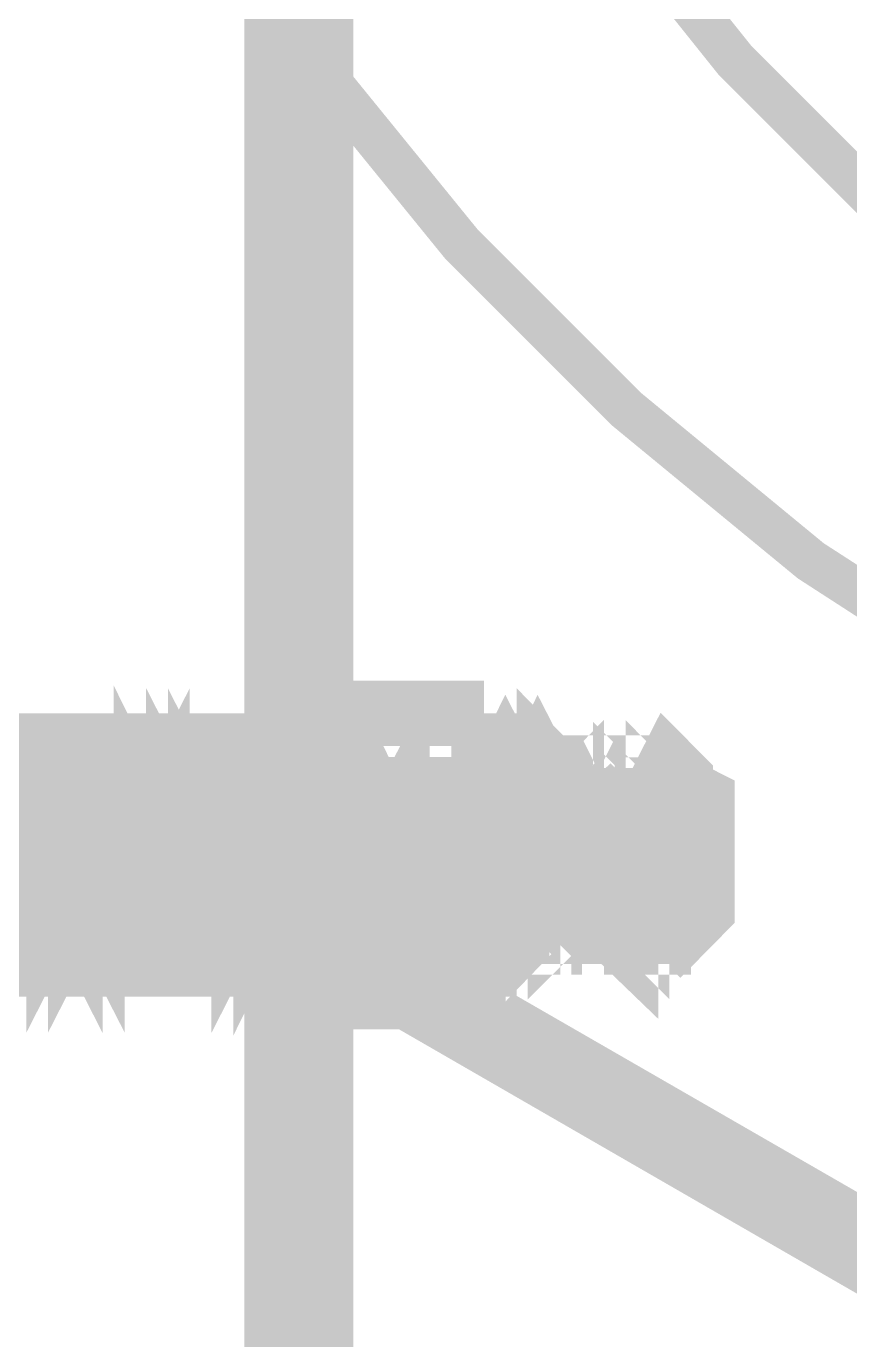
# Model space of a CAD drawing. Extents: x 0.1 to 11.6, y 0.3 to 16.2.
# Drawn here: x 5.2467 to 5.3726, y 9.7392 to 9.9401 of the extents above; entities that cross this region are included whole.
import ezdxf

# ---------------------------------------------------------------- set-up
doc = ezdxf.new("R2010")
doc.units = 0
doc.header["$MEASUREMENT"] = 0

msp = doc.modelspace()

# ---------------------------------------------------------------- linework, layer by layer
at = {"color": 0, "const_width": 0.01}
msp.add_lwpolyline([(5.29167, 11.135), (5.29167, 9.69168), (5.285, 9.69168), (5.285, 11.135), (5.29167, 11.135)], close=True, dxfattribs=at)
at = {"color": 0}
for points, const_width in [([(6.50836, 9.19667), (6.47168, 9.26167), (6.46832, 9.26665), (6.465, 9.27001), (6.46164, 9.27501), (6.45833, 9.27832), (6.45503, 9.28168), (6.44997, 9.285), (6.44667, 9.28836), (6.44168, 9.29167), (5.41997, 9.88167), (5.38499, 9.905), (5.35499, 9.935), (5.32835, 9.96832), (5.30832, 10.005), (5.30333, 10.0084), (5.29833, 10.0084), (5.29335, 10.0067), (5.29167, 10.0017)], 0.00667), ([(5.29167, 9.93332), (5.31332, 9.90668), (5.33832, 9.88167), (5.36664, 9.85835), (5.39501, 9.84), (6.08832, 9.44), (6.04665, 9.37001), (5.29497, 9.80333), (5.29497, 9.80501), (5.29335, 9.80501), (5.29335, 9.80664), (5.29167, 9.80664)], 0.00667), ([(5.24333, 9.82167), (5.24501, 9.81668), (5.24501, 9.81168), (5.24501, 9.80664), (5.24501, 9.80333), (5.24501, 9.80003), (5.24669, 9.80003), (5.24669, 9.80333), (5.24669, 9.80664), (5.24669, 9.81168), (5.24669, 9.81668), (5.24669, 9.82167), (5.24669, 9.82497), (5.24832, 9.82497), (5.24832, 9.82167), (5.24832, 9.81668), (5.24832, 9.81168), (5.24832, 9.80664), (5.25, 9.80333), (5.25, 9.80003), (5.25, 9.80333), (5.25, 9.80664), (5.25, 9.81168), (5.25168, 9.81668), (5.25168, 9.82167), (5.25168, 9.82497), (5.25168, 9.82167), (5.25168, 9.81668), (5.25331, 9.81168), (5.25331, 9.80664), (5.25331, 9.80333), (5.25331, 9.80003), (5.25499, 9.80333), (5.25499, 9.80664), (5.25499, 9.81168), (5.25499, 9.81668), (5.25499, 9.82167), (5.25499, 9.82497), (5.25667, 9.82497), (5.25667, 9.82167), (5.25667, 9.81668), (5.25667, 9.81168), (5.25667, 9.80664), (5.25667, 9.80333), (5.25836, 9.80003), (5.25836, 9.80333), (5.25836, 9.80664), (5.25836, 9.81168), (5.25836, 9.81668), (5.25999, 9.82167), (5.25999, 9.82497), (5.25999, 9.82167), (5.25999, 9.81668), (5.26167, 9.81168), (5.26167, 9.80664), (5.26167, 9.80333), (5.26167, 9.80003), (5.26167, 9.80333), (5.26335, 9.80664), (5.26335, 9.81168), (5.26335, 9.81668), (5.26335, 9.82167), (5.26335, 9.82497), (5.26497, 9.82167), (5.26497, 9.81668), (5.26497, 9.81168), (5.26497, 9.80664), (5.26497, 9.80333), (5.26497, 9.80003), (5.26665, 9.80003), (5.26665, 9.80333), (5.26665, 9.80664), (5.26665, 9.81168), (5.26665, 9.81668), (5.26665, 9.82167), (5.26833, 9.82497), (5.26833, 9.82167), (5.26833, 9.81668), (5.26833, 9.81168), (5.27001, 9.80664), (5.27001, 9.80333), (5.27001, 9.80003), (5.27001, 9.80333), (5.27001, 9.80664), (5.27165, 9.81168), (5.27165, 9.81668), (5.27165, 9.82167), (5.27165, 9.82497), (5.27333, 9.82167), (5.27333, 9.81668), (5.27333, 9.81168), (5.27333, 9.80664), (5.27333, 9.80333), (5.27333, 9.80003), (5.27501, 9.80003), (5.27501, 9.80333), (5.27501, 9.80664), (5.27501, 9.81168), (5.27501, 9.81668), (5.27501, 9.82167), (5.27501, 9.82497), (5.27669, 9.82497), (5.27669, 9.82167), (5.27669, 9.81668), (5.27669, 9.81168), (5.27669, 9.80664), (5.27832, 9.80333), (5.27832, 9.80003), (5.27832, 9.80333), (5.27832, 9.80664), (5.27832, 9.81168), (5.28, 9.81668), (5.28, 9.82167), (5.28, 9.82497), (5.28, 9.82167), (5.28168, 9.81668), (5.28168, 9.81168), (5.28168, 9.80664), (5.28168, 9.80333), (5.28168, 9.80003), (5.28331, 9.80333), (5.28331, 9.80664), (5.28331, 9.81168), (5.28331, 9.81668), (5.28331, 9.82167), (5.28331, 9.82497), (5.285, 9.82497), (5.285, 9.82167), (5.285, 9.81668), (5.285, 9.81168), (5.285, 9.80664), (5.285, 9.80333), (5.28668, 9.80003), (5.28668, 9.80333), (5.28668, 9.80664), (5.28668, 9.81168), (5.28668, 9.81668), (5.28836, 9.82167), (5.28836, 9.82497), (5.28836, 9.82167), (5.28836, 9.81668), (5.28999, 9.81168), (5.28999, 9.80664), (5.28999, 9.80333), (5.28999, 9.80003), (5.28999, 9.80333), (5.29167, 9.80664), (5.29167, 9.81168), (5.29167, 9.81668), (5.29167, 9.82167), (5.29167, 9.82497), (5.29335, 9.82497), (5.29335, 9.82167), (5.29335, 9.81668), (5.29335, 9.81168), (5.29335, 9.80664), (5.29335, 9.80333), (5.29335, 9.80003), (5.29497, 9.80003), (5.29497, 9.80333), (5.29497, 9.80664), (5.29497, 9.81168), (5.29497, 9.81668), (5.29665, 9.82167), (5.29665, 9.82497), (5.29665, 9.82167), (5.29665, 9.81668), (5.29665, 9.81168), (5.29833, 9.80664), (5.29833, 9.80333), (5.29833, 9.80003), (5.29833, 9.80333), (5.29833, 9.80664), (5.30003, 9.81168), (5.30003, 9.81668), (5.30003, 9.82167), (5.30003, 9.82497), (5.30165, 9.82167), (5.30165, 9.81668), (5.30165, 9.81168), (5.30165, 9.80664), (5.30165, 9.80333), (5.30165, 9.80003), (5.30333, 9.80003), (5.30333, 9.80333), (5.30333, 9.80664), (5.30333, 9.81168), (5.30333, 9.81668), (5.30333, 9.82167), (5.30501, 9.82497), (5.30501, 9.82167), (5.30501, 9.81668), (5.30501, 9.81168), (5.30501, 9.80664), (5.30664, 9.80333), (5.30664, 9.80003), (5.30664, 9.80333), (5.30664, 9.80664), (5.30832, 9.81168), (5.30832, 9.81668), (5.30832, 9.82167), (5.30832, 9.82497), (5.30832, 9.82167), (5.31, 9.81668), (5.31, 9.81168), (5.31, 9.80664), (5.31, 9.80333), (5.31, 9.80003), (5.31168, 9.80333), (5.31168, 9.80664), (5.31168, 9.81168), (5.31168, 9.81668), (5.31168, 9.82167), (5.31168, 9.82497), (5.31332, 9.82497), (5.31332, 9.82167), (5.31332, 9.81668), (5.31332, 9.81168), (5.31332, 9.80664), (5.31332, 9.80333), (5.315, 9.80003), (5.315, 9.80333), (5.315, 9.80664), (5.315, 9.81168), (5.31668, 9.81668), (5.31668, 9.82167), (5.31668, 9.82497), (5.31668, 9.82167), (5.31668, 9.81668), (5.31836, 9.81168), (5.31836, 9.80832)], 0.00667), ([(5.29335, 9.82335), (5.29167, 9.82667), (5.29167, 9.83003), (5.29167, 9.83165), (5.29335, 9.83501), (5.29167, 9.83165)], 0.01), ([(5.31668, 9.83501), (5.29335, 9.83501)], 0.01), ([(5.31668, 9.80165), (5.31668, 9.80003), (5.31668, 9.79665), (5.31668, 9.79335), (5.31668, 9.79167), (5.31668, 9.79335), (5.31668, 9.79497), (5.31668, 9.79665), (5.31668, 9.79833), (5.31668, 9.80003), (5.31668, 9.80165), (5.31668, 9.80333), (5.31668, 9.80501), (5.31668, 9.80832), (5.31668, 9.81168), (5.31668, 9.81332), (5.31668, 9.815), (5.31668, 9.81836), (5.31668, 9.82167), (5.31668, 9.82497), (5.31668, 9.82667), (5.31668, 9.82835), (5.31668, 9.83003), (5.31668, 9.83165), (5.31668, 9.83501), (5.31668, 9.83165), (5.31668, 9.83003), (5.31668, 9.82667), (5.31668, 9.82335)], 0.01), ([(5.31836, 9.82167), (5.31836, 9.82497), (5.31668, 9.82497), (5.31668, 9.82335), (5.31668, 9.82167), (5.31668, 9.81668), (5.31668, 9.81168), (5.31668, 9.80664), (5.31668, 9.80333), (5.315, 9.80003), (5.315, 9.80333), (5.315, 9.80664), (5.315, 9.81168), (5.31332, 9.81668), (5.31332, 9.82167), (5.31332, 9.82497), (5.31332, 9.82335), (5.31332, 9.82167), (5.31332, 9.81668), (5.31168, 9.81168), (5.31168, 9.80664), (5.31168, 9.80333), (5.31168, 9.80003), (5.31168, 9.80333), (5.31, 9.80664), (5.31, 9.81168), (5.31, 9.81668), (5.31, 9.82167), (5.31, 9.82497), (5.30832, 9.82497), (5.30832, 9.82335), (5.30832, 9.82167), (5.30832, 9.81668), (5.30832, 9.81168), (5.30832, 9.80664), (5.30832, 9.80333), (5.30832, 9.80003), (5.30664, 9.80003), (5.30664, 9.80333), (5.30664, 9.80664), (5.30664, 9.81168), (5.30664, 9.81668), (5.30501, 9.82167), (5.30501, 9.82497), (5.30501, 9.82335), (5.30501, 9.82167), (5.30501, 9.81668), (5.30501, 9.81168), (5.30333, 9.80664), (5.30333, 9.80333), (5.30333, 9.80003), (5.30333, 9.80333), (5.30165, 9.80664), (5.30165, 9.81168), (5.30165, 9.81668), (5.30165, 9.82167), (5.30165, 9.82497), (5.30165, 9.82335), (5.30003, 9.82167), (5.30003, 9.81668), (5.30003, 9.81168), (5.30003, 9.80664), (5.30003, 9.80333), (5.30003, 9.80003), (5.29833, 9.80003), (5.29833, 9.80333), (5.29833, 9.80664), (5.29833, 9.81168), (5.29833, 9.81668), (5.29833, 9.82167), (5.29665, 9.82497), (5.29665, 9.82335), (5.29665, 9.82167), (5.29665, 9.81668), (5.29665, 9.81168), (5.29665, 9.80664), (5.29497, 9.80333), (5.29497, 9.80003), (5.29497, 9.80333), (5.29497, 9.80664), (5.29335, 9.81168), (5.29335, 9.81668), (5.29335, 9.82167), (5.29335, 9.82497), (5.29335, 9.82335), (5.29335, 9.82167), (5.29167, 9.81668), (5.29167, 9.81168), (5.29167, 9.80664), (5.29167, 9.80333), (5.29167, 9.80003), (5.28999, 9.80003), (5.28999, 9.80333), (5.28999, 9.80664), (5.28999, 9.81168), (5.28999, 9.81668), (5.28999, 9.82167), (5.28999, 9.82497), (5.28836, 9.82497), (5.28836, 9.82335), (5.28836, 9.82167), (5.28836, 9.81668), (5.28836, 9.81168), (5.28836, 9.80664), (5.28836, 9.80333), (5.28668, 9.80003), (5.28668, 9.80333), (5.28668, 9.80664), (5.28668, 9.81168), (5.285, 9.81668), (5.285, 9.82167), (5.285, 9.82497), (5.285, 9.82335), (5.285, 9.82167), (5.285, 9.81668), (5.28331, 9.81168), (5.28331, 9.80664), (5.28331, 9.80333), (5.28331, 9.80003), (5.28168, 9.80333), (5.28168, 9.80664), (5.28168, 9.81168), (5.28168, 9.81668), (5.28168, 9.82167), (5.28168, 9.82497), (5.28, 9.82497), (5.28, 9.82335), (5.28, 9.82167), (5.28, 9.81668), (5.28, 9.81168), (5.28, 9.80664), (5.28, 9.80333), (5.27832, 9.80003), (5.27832, 9.80333), (5.27832, 9.80664), (5.27832, 9.81168), (5.27832, 9.81668), (5.27669, 9.82167), (5.27669, 9.82497), (5.27669, 9.82335), (5.27669, 9.82167), (5.27669, 9.81668), (5.27669, 9.81168), (5.27501, 9.80664), (5.27501, 9.80333), (5.27501, 9.80003), (5.27501, 9.80333), (5.27333, 9.80664), (5.27333, 9.81168), (5.27333, 9.81668), (5.27333, 9.82167), (5.27333, 9.82497), (5.27165, 9.82335), (5.27165, 9.82167), (5.27165, 9.81668), (5.27165, 9.81168), (5.27165, 9.80664), (5.27165, 9.80333), (5.27165, 9.80003), (5.27001, 9.80003), (5.27001, 9.80333), (5.27001, 9.80664), (5.27001, 9.81168), (5.27001, 9.81668), (5.27001, 9.82167), (5.26833, 9.82497), (5.26833, 9.82335), (5.26833, 9.82167), (5.26833, 9.81668), (5.26833, 9.81168), (5.26833, 9.80664), (5.26665, 9.80333), (5.26665, 9.80003), (5.26665, 9.80333), (5.26665, 9.80664), (5.26497, 9.81168), (5.26497, 9.81668), (5.26497, 9.82167), (5.26497, 9.82497), (5.26497, 9.82335), (5.26497, 9.82167), (5.26335, 9.81668), (5.26335, 9.81168), (5.26335, 9.80664), (5.26335, 9.80333), (5.26335, 9.80003), (5.26167, 9.80003), (5.26167, 9.80333), (5.26167, 9.80664), (5.26167, 9.81168), (5.26167, 9.81668), (5.26167, 9.82167), (5.26167, 9.82497), (5.25999, 9.82497), (5.25999, 9.82335), (5.25999, 9.82167), (5.25999, 9.81668), (5.25999, 9.81168), (5.25999, 9.80664), (5.25836, 9.80333), (5.25836, 9.80003), (5.25836, 9.80333), (5.25836, 9.80664), (5.25836, 9.81168), (5.25667, 9.81668), (5.25667, 9.82167), (5.25667, 9.82497), (5.25667, 9.82335), (5.25667, 9.82167), (5.25667, 9.81668), (5.25499, 9.81168), (5.25499, 9.80664), (5.25499, 9.80333), (5.25499, 9.80003), (5.25331, 9.80333), (5.25331, 9.80664), (5.25331, 9.81168), (5.25331, 9.81668), (5.25331, 9.82167), (5.25331, 9.82497), (5.25168, 9.82497), (5.25168, 9.82335), (5.25168, 9.82167), (5.25168, 9.81668), (5.25168, 9.81168), (5.25168, 9.80664), (5.25168, 9.80333), (5.25, 9.80003), (5.25, 9.80333), (5.25, 9.80664), (5.25, 9.81168), (5.25, 9.81668), (5.24832, 9.82167), (5.24832, 9.82497), (5.24832, 9.82335), (5.24832, 9.82167), (5.24832, 9.81668), (5.24669, 9.81168), (5.24669, 9.80664), (5.24669, 9.80333), (5.24669, 9.80003), (5.24669, 9.80333), (5.24501, 9.80664), (5.24501, 9.81168), (5.24501, 9.81668), (5.24501, 9.82167), (5.24501, 9.82497), (5.24333, 9.82335)], 0.00667), ([(5.32497, 9.80333), (5.32497, 9.80664), (5.32335, 9.81), (5.32335, 9.81332), (5.32335, 9.81668), (5.32335, 9.81999), (5.32335, 9.82167), (5.32167, 9.82335), (5.31999, 9.82667), (5.31836, 9.82335), (5.31836, 9.82167), (5.31668, 9.82335), (5.31668, 9.82497)], 0.01), ([(5.34668, 9.81), (5.34668, 9.81332), (5.34668, 9.81668), (5.34668, 9.81999), (5.34668, 9.82167), (5.34668, 9.82335), (5.34668, 9.82497), (5.345, 9.82667), (5.34332, 9.82335), (5.34332, 9.82167), (5.34169, 9.82335), (5.34169, 9.82667), (5.34, 9.82667), (5.33832, 9.82335), (5.33832, 9.82167), (5.33664, 9.82335), (5.33664, 9.82667), (5.33664, 9.82335), (5.33501, 9.82167), (5.33333, 9.82335), (5.33333, 9.82667), (5.33165, 9.82667), (5.33165, 9.82335), (5.33003, 9.82167), (5.33003, 9.82335), (5.32835, 9.82667), (5.32667, 9.82667), (5.32667, 9.82335), (5.32667, 9.82167), (5.32667, 9.82335), (5.32497, 9.82667), (5.32335, 9.82335), (5.32167, 9.82167)], 0.01), ([(5.32667, 9.82497), (5.32667, 9.82667), (5.32835, 9.82497), (5.32835, 9.82167), (5.32835, 9.81836), (5.32835, 9.81332), (5.32835, 9.80832), (5.33003, 9.80333), (5.33003, 9.80165), (5.33003, 9.80003), (5.33003, 9.80165), (5.33003, 9.80333), (5.33003, 9.80832), (5.33003, 9.81332), (5.33003, 9.81836), (5.32835, 9.82167), (5.32835, 9.82497), (5.32835, 9.82667)], 0.01), ([(5.285, 9.83003), (5.20503, 9.83003), (5.20335, 9.83003), (5.20167, 9.83003), (5.13835, 9.83003), (5.13835, 9.82835), (5.13835, 9.82667), (5.13835, 9.82497), (5.13835, 9.82167), (5.13835, 9.81999), (5.13835, 9.81836), (5.13835, 9.815), (5.20167, 9.815), (5.20167, 9.81332), (5.20167, 9.81168)], 0.01), ([(5.31836, 9.81168), (5.31836, 9.815), (5.31836, 9.81836), (5.31836, 9.81999), (5.31836, 9.82335), (5.31836, 9.82497), (5.31668, 9.82335)], 0.00667), ([(5.31999, 9.82497), (5.31999, 9.82667), (5.31999, 9.82497), (5.31999, 9.82167), (5.31999, 9.81836), (5.31999, 9.81332), (5.32167, 9.80832), (5.32167, 9.80333), (5.32167, 9.80165), (5.32167, 9.80003), (5.32335, 9.80003), (5.32335, 9.80165), (5.32167, 9.80333), (5.32167, 9.80832), (5.32167, 9.81332), (5.32167, 9.81836), (5.32167, 9.82167), (5.32167, 9.82497), (5.31999, 9.82667)], 0.01), ([(5.31999, 9.82667), (5.32167, 9.82667)], 0.01), ([(5.32497, 9.82497), (5.32497, 9.82667), (5.32497, 9.82497), (5.32497, 9.82167), (5.32497, 9.81836), (5.32497, 9.81332), (5.32497, 9.80832), (5.32667, 9.80333), (5.32667, 9.80165), (5.32667, 9.80003), (5.32667, 9.80165), (5.32667, 9.80333), (5.32667, 9.80832), (5.32667, 9.81332), (5.32667, 9.81836), (5.32667, 9.82167), (5.32497, 9.82497), (5.32497, 9.82667)], 0.01), ([(5.32497, 9.82667), (5.32667, 9.82667)], 0.01), ([(5.33165, 9.82497), (5.33165, 9.82667), (5.33165, 9.82497), (5.33333, 9.82167), (5.33333, 9.81836), (5.33333, 9.81332), (5.33333, 9.80832), (5.33333, 9.80333), (5.33501, 9.80165), (5.33501, 9.80003), (5.33501, 9.80165), (5.33501, 9.80333), (5.33501, 9.80832), (5.33501, 9.81332), (5.33333, 9.81836), (5.33333, 9.82167), (5.33333, 9.82497), (5.33333, 9.82667)], 0.01), ([(5.33664, 9.82497), (5.33664, 9.82667), (5.33664, 9.82497), (5.33664, 9.82167), (5.33664, 9.81836), (5.33664, 9.81332), (5.33664, 9.80832), (5.33664, 9.80333), (5.33664, 9.80165), (5.33832, 9.80003), (5.33832, 9.80165), (5.33832, 9.80333), (5.33832, 9.80832), (5.33664, 9.81332), (5.33664, 9.81836), (5.33664, 9.82167), (5.33664, 9.82497), (5.33664, 9.82667)], 0.01), ([(5.34, 9.82497), (5.34, 9.82667), (5.34, 9.82497), (5.34, 9.82167), (5.34, 9.81836), (5.34169, 9.81332), (5.34169, 9.80832), (5.34169, 9.80333), (5.34169, 9.80165), (5.34169, 9.80003), (5.34332, 9.80003), (5.34332, 9.80165), (5.34332, 9.80333), (5.34169, 9.80832), (5.34169, 9.81332), (5.34169, 9.81836), (5.34169, 9.82167), (5.34169, 9.82497), (5.34169, 9.82667)], 0.01), ([(5.34332, 9.80165), (5.345, 9.80333), (5.34668, 9.80165), (5.34999, 9.80501), (5.34999, 9.80664), (5.34999, 9.80832), (5.34999, 9.81168), (5.34999, 9.815), (5.34999, 9.81668), (5.34999, 9.81999), (5.34999, 9.82167), (5.34668, 9.82335), (5.34668, 9.82167)], 0.01), ([(5.345, 9.82667), (5.34668, 9.82667)], 0.01), ([(5.34668, 9.80165), (5.34668, 9.80501), (5.34668, 9.80832), (5.345, 9.81168), (5.345, 9.81668), (5.345, 9.82167), (5.345, 9.82335), (5.345, 9.82497), (5.345, 9.82667)], 0.01), ([(5.345, 9.82497), (5.345, 9.82667), (5.345, 9.82497), (5.345, 9.82167)], 0.01), ([(5.285, 9.82667), (5.20503, 9.82667)], 0.00667), ([(5.34668, 9.82497), (5.34668, 9.82335), (5.34668, 9.82167), (5.34668, 9.81836), (5.34668, 9.815), (5.34668, 9.81168), (5.34668, 9.81), (5.34668, 9.81168), (5.34668, 9.815), (5.34668, 9.81836), (5.34668, 9.82167), (5.34668, 9.82335)], 0.01), ([(5.24501, 9.82497), (5.24333, 9.82497)], 0.00667), ([(5.24669, 9.82167), (5.24501, 9.82335), (5.24501, 9.82497)], 0.00667), ([(5.24832, 9.82497), (5.24669, 9.82335), (5.24669, 9.82167)], 0.00667), ([(5.25, 9.82167), (5.25, 9.82335), (5.24832, 9.82497)], 0.00667), ([(5.24832, 9.82497), (5.25, 9.82497)], 0.00667), ([(5.25168, 9.82497), (5.25168, 9.82335), (5.25, 9.82167)], 0.00667), ([(5.25331, 9.82497), (5.25168, 9.82497)], 0.00667), ([(5.25499, 9.82497), (5.25499, 9.82335), (5.25331, 9.82167)], 0.00667), ([(5.25499, 9.82167), (5.25331, 9.82335), (5.25331, 9.82497)], 0.00667), ([(5.25667, 9.82497), (5.25499, 9.82497)], 0.00667), ([(5.25836, 9.82167), (5.25667, 9.82335), (5.25667, 9.82497)], 0.00667), ([(5.25999, 9.82497), (5.25836, 9.82335), (5.25836, 9.82167)], 0.00667), ([(5.26167, 9.82167), (5.26167, 9.82335), (5.25999, 9.82497)], 0.00667), ([(5.25999, 9.82497), (5.26167, 9.82497)], 0.00667), ([(5.26335, 9.82497), (5.26335, 9.82335), (5.26167, 9.82167)], 0.00667), ([(5.26497, 9.82497), (5.26335, 9.82497)], 0.00667), ([(5.26665, 9.82167), (5.26497, 9.82335), (5.26497, 9.82497)], 0.00667), ([(5.26833, 9.82497), (5.26665, 9.82335), (5.26665, 9.82167)], 0.00667), ([(5.27001, 9.82167), (5.27001, 9.82335), (5.26833, 9.82497)], 0.00667), ([(5.26833, 9.82497), (5.27001, 9.82497)], 0.00667), ([(5.27165, 9.82497), (5.27165, 9.82335), (5.27001, 9.82167)], 0.00667), ([(5.27333, 9.82497), (5.27165, 9.82497)], 0.00667), ([(5.27501, 9.82167), (5.27333, 9.82335), (5.27333, 9.82497)], 0.00667), ([(5.27669, 9.82497), (5.27501, 9.82335), (5.27501, 9.82167)], 0.00667), ([(5.27832, 9.82167), (5.27832, 9.82335), (5.27669, 9.82497)], 0.00667), ([(5.27669, 9.82497), (5.27832, 9.82497)], 0.00667), ([(5.28, 9.82497), (5.28, 9.82335), (5.27832, 9.82167)], 0.00667), ([(5.28168, 9.82497), (5.28, 9.82497)], 0.00667), ([(5.28331, 9.82497), (5.28331, 9.82335), (5.28168, 9.82167)], 0.00667), ([(5.28331, 9.82167), (5.28168, 9.82335), (5.28168, 9.82497)], 0.00667), ([(5.28668, 9.82167), (5.28668, 9.82335), (5.285, 9.82497)], 0.00667), ([(5.285, 9.82497), (5.28668, 9.82497)], 0.00667), ([(5.28836, 9.82497), (5.28668, 9.82335), (5.28668, 9.82167)], 0.00667), ([(5.28999, 9.82167), (5.28999, 9.82335), (5.28836, 9.82497)], 0.00667), ([(5.28836, 9.82497), (5.28999, 9.82497)], 0.00667), ([(5.29167, 9.82497), (5.29167, 9.82335), (5.28999, 9.82167)], 0.00667), ([(5.29335, 9.80165), (5.31668, 9.80165), (5.31668, 9.80832), (5.31668, 9.81332), (5.31668, 9.81999), (5.31668, 9.82335), (5.29335, 9.82335), (5.29167, 9.81999), (5.29167, 9.81332), (5.29167, 9.80832), (5.29335, 9.80165), (5.29167, 9.80003), (5.29167, 9.79665), (5.29167, 9.79335), (5.29335, 9.79167)], 0.01), ([(5.29167, 9.82497), (5.29335, 9.82335), (5.29335, 9.82167), (5.29335, 9.81999), (5.29335, 9.81668), (5.29335, 9.815), (5.29335, 9.81168)], 0.00667), ([(5.29335, 9.82497), (5.29167, 9.82497)], 0.00667), ([(5.29497, 9.82167), (5.29335, 9.82335), (5.29335, 9.82497)], 0.00667), ([(5.29665, 9.82497), (5.29497, 9.82335), (5.29497, 9.82167)], 0.00667), ([(5.29833, 9.82167), (5.29833, 9.82335), (5.29665, 9.82497)], 0.00667), ([(5.29665, 9.82497), (5.29833, 9.82497)], 0.00667), ([(5.30003, 9.82497), (5.30003, 9.82335), (5.29833, 9.82167)], 0.00667), ([(5.30165, 9.82497), (5.30003, 9.82497)], 0.00667), ([(5.30333, 9.82167), (5.30165, 9.82335), (5.30165, 9.82497)], 0.00667), ([(5.30501, 9.82497), (5.30333, 9.82335), (5.30333, 9.82167)], 0.00667), ([(5.30664, 9.82167), (5.30664, 9.82335), (5.30501, 9.82497)], 0.00667), ([(5.30501, 9.82497), (5.30664, 9.82497)], 0.00667), ([(5.30832, 9.82497), (5.30832, 9.82335), (5.30664, 9.82167)], 0.00667), ([(5.31, 9.82497), (5.30832, 9.82497)], 0.00667), ([(5.31168, 9.82167), (5.31, 9.82335), (5.31, 9.82497)], 0.00667), ([(5.31332, 9.82497), (5.31168, 9.82335), (5.31168, 9.82167)], 0.00667), ([(5.315, 9.82167), (5.315, 9.82335), (5.31332, 9.82497)], 0.00667), ([(5.31332, 9.82497), (5.315, 9.82497)], 0.00667), ([(5.31668, 9.82497), (5.315, 9.82335), (5.315, 9.82167)], 0.00667), ([(5.31836, 9.82497), (5.31668, 9.82497)], 0.00667), ([(5.31668, 9.82497), (5.31836, 9.82497)], 0.00667), ([(5.31836, 9.80003), (5.31999, 9.80333), (5.31999, 9.80664), (5.31999, 9.81168), (5.31999, 9.81668), (5.31999, 9.82167), (5.31999, 9.82497)], 0.00667), ([(5.31836, 9.82497), (5.31999, 9.82497)], 0.00667), ([(5.32167, 9.82497), (5.32167, 9.82335), (5.32167, 9.82167), (5.31999, 9.81668), (5.31999, 9.81168), (5.31999, 9.80664), (5.31999, 9.80333), (5.31999, 9.80003)], 0.00667), ([(5.32335, 9.80003), (5.32335, 9.80333), (5.32335, 9.80664), (5.32335, 9.81168), (5.32335, 9.81668), (5.32497, 9.82167), (5.32497, 9.82497)], 0.00667), ([(5.32497, 9.82497), (5.32497, 9.82335), (5.32497, 9.82167), (5.32497, 9.81668), (5.32497, 9.81168), (5.32497, 9.80664), (5.32335, 9.80333), (5.32335, 9.80003)], 0.00667), ([(5.32667, 9.80003), (5.32667, 9.80333), (5.32835, 9.80664), (5.32835, 9.81168), (5.32835, 9.81668), (5.32835, 9.82167), (5.32835, 9.82497)], 0.00667), ([(5.33003, 9.82497), (5.33003, 9.82335), (5.32835, 9.82167), (5.32835, 9.81668), (5.32835, 9.81168), (5.32835, 9.80664), (5.32835, 9.80333), (5.32835, 9.80003)], 0.00667), ([(5.33003, 9.80003), (5.33165, 9.80003), (5.33165, 9.80333), (5.33165, 9.80664), (5.33165, 9.81168), (5.33165, 9.81668), (5.33165, 9.82167), (5.33333, 9.82497)], 0.00667), ([(5.33333, 9.82497), (5.33333, 9.82335), (5.33333, 9.82167), (5.33333, 9.81668), (5.33333, 9.81168), (5.33165, 9.80664), (5.33165, 9.80333), (5.33165, 9.80003)], 0.00667), ([(5.33501, 9.80003), (5.33501, 9.80333), (5.33501, 9.80664), (5.33664, 9.81168), (5.33664, 9.81668), (5.33664, 9.82167), (5.33664, 9.82497)], 0.00667), ([(5.33832, 9.82497), (5.33664, 9.82335), (5.33664, 9.82167), (5.33664, 9.81668), (5.33664, 9.81168), (5.33664, 9.80664), (5.33664, 9.80333), (5.33664, 9.80003), (5.33501, 9.80003)], 0.00667), ([(5.33832, 9.80003), (5.34, 9.80003), (5.34, 9.80333), (5.34, 9.80664), (5.34, 9.81168), (5.34, 9.81668), (5.34, 9.82167), (5.34, 9.82497), (5.34169, 9.82497)], 0.00667), ([(5.34169, 9.82497), (5.34169, 9.82335), (5.34169, 9.82167), (5.34169, 9.81668), (5.34, 9.81168), (5.34, 9.80664), (5.34, 9.80333), (5.34, 9.80003)], 0.00667), ([(5.34332, 9.80003), (5.34332, 9.80333), (5.34332, 9.80664), (5.34332, 9.81168), (5.345, 9.81668), (5.345, 9.82167), (5.345, 9.82497)], 0.00667), ([(5.345, 9.82497), (5.345, 9.82335), (5.345, 9.82167), (5.345, 9.81668), (5.345, 9.81168), (5.345, 9.80832), (5.345, 9.80333), (5.34332, 9.80003)], 0.00667), ([(5.24501, 9.82167), (5.24501, 9.81999), (5.24501, 9.81668), (5.24501, 9.81168), (5.24501, 9.80832), (5.24501, 9.80501), (5.24501, 9.80333), (5.24333, 9.80333)], 0.00667), ([(5.24832, 9.80333), (5.24832, 9.80501), (5.24669, 9.80832), (5.24669, 9.81168), (5.24669, 9.81668), (5.24669, 9.81999), (5.24669, 9.82167)], 0.00667), ([(5.24669, 9.82167), (5.24832, 9.82167)], 0.00667), ([(5.25, 9.82167), (5.25, 9.81999), (5.25, 9.81668), (5.24832, 9.81168), (5.24832, 9.80832), (5.24832, 9.80501), (5.24832, 9.80333)], 0.00667), ([(5.25168, 9.80333), (5.25168, 9.80501), (5.25168, 9.80832), (5.25168, 9.81168), (5.25168, 9.81668), (5.25, 9.81999), (5.25, 9.82167)], 0.00667), ([(5.25, 9.82167), (5.25168, 9.82167)], 0.00667), ([(5.25331, 9.82167), (5.25331, 9.81999), (5.25331, 9.81668), (5.25331, 9.81168), (5.25331, 9.80832), (5.25331, 9.80501), (5.25168, 9.80333)], 0.00667), ([(5.25499, 9.82167), (5.25331, 9.82167)], 0.00667), ([(5.25667, 9.80333), (5.25499, 9.80501), (5.25499, 9.80832), (5.25499, 9.81168), (5.25499, 9.81668), (5.25499, 9.81999), (5.25499, 9.82167)], 0.00667), ([(5.25836, 9.82167), (5.25836, 9.81999), (5.25667, 9.81668), (5.25667, 9.81168), (5.25667, 9.80832), (5.25667, 9.80501), (5.25667, 9.80333)], 0.00667), ([(5.25999, 9.80333), (5.25999, 9.80501), (5.25999, 9.80832), (5.25999, 9.81168), (5.25836, 9.81668), (5.25836, 9.81999), (5.25836, 9.82167)], 0.00667), ([(5.25836, 9.82167), (5.25999, 9.82167)], 0.00667), ([(5.26167, 9.82167), (5.26167, 9.81999), (5.26167, 9.81668), (5.26167, 9.81168), (5.26167, 9.80832), (5.25999, 9.80501), (5.25999, 9.80333)], 0.00667), ([(5.26497, 9.80333), (5.26335, 9.80333), (5.26335, 9.80501), (5.26335, 9.80832), (5.26335, 9.81168), (5.26335, 9.81668), (5.26335, 9.81999), (5.26335, 9.82167), (5.26167, 9.82167)], 0.00667), ([(5.26167, 9.82167), (5.26335, 9.82167)], 0.00667), ([(5.26665, 9.82167), (5.26665, 9.81999), (5.26497, 9.81668), (5.26497, 9.81168), (5.26497, 9.80832), (5.26497, 9.80501), (5.26497, 9.80333)], 0.00667), ([(5.26833, 9.80333), (5.26833, 9.80501), (5.26833, 9.80832), (5.26665, 9.81168), (5.26665, 9.81668), (5.26665, 9.81999), (5.26665, 9.82167)], 0.00667), ([(5.26665, 9.82167), (5.26833, 9.82167)], 0.00667), ([(5.27001, 9.82167), (5.27001, 9.81999), (5.27001, 9.81668), (5.27001, 9.81168), (5.26833, 9.80832), (5.26833, 9.80501), (5.26833, 9.80333)], 0.00667), ([(5.27165, 9.80333), (5.27165, 9.80501), (5.27165, 9.80832), (5.27165, 9.81168), (5.27165, 9.81668), (5.27165, 9.81999), (5.27001, 9.82167)], 0.00667), ([(5.27001, 9.82167), (5.27165, 9.82167)], 0.00667), ([(5.27501, 9.82167), (5.27333, 9.81999), (5.27333, 9.81668), (5.27333, 9.81168), (5.27333, 9.80832), (5.27333, 9.80501), (5.27333, 9.80333), (5.27165, 9.80333)], 0.00667), ([(5.27669, 9.80333), (5.27669, 9.80501), (5.27501, 9.80832), (5.27501, 9.81168), (5.27501, 9.81668), (5.27501, 9.81999), (5.27501, 9.82167)], 0.00667), ([(5.27501, 9.82167), (5.27669, 9.82167)], 0.00667), ([(5.27832, 9.82167), (5.27832, 9.81999), (5.27832, 9.81668), (5.27832, 9.81168), (5.27669, 9.80832), (5.27669, 9.80501), (5.27669, 9.80333)], 0.00667), ([(5.28, 9.80333), (5.28, 9.80501), (5.28, 9.80832), (5.28, 9.81168), (5.28, 9.81668), (5.27832, 9.81999), (5.27832, 9.82167)], 0.00667), ([(5.27832, 9.82167), (5.28, 9.82167)], 0.00667), ([(5.28168, 9.82167), (5.28168, 9.81999), (5.28168, 9.81668), (5.28168, 9.81168), (5.28168, 9.80832), (5.28168, 9.80501), (5.28, 9.80333)], 0.00667), ([(5.28331, 9.82167), (5.28168, 9.82167)], 0.00667), ([(5.285, 9.80333), (5.28331, 9.80501), (5.28331, 9.80832), (5.28331, 9.81168), (5.28331, 9.81668), (5.28331, 9.81999), (5.28331, 9.82167)], 0.00667), ([(5.28668, 9.82167), (5.28668, 9.81999), (5.28668, 9.81668), (5.285, 9.81168), (5.285, 9.80832), (5.285, 9.80501), (5.285, 9.80333)], 0.00667), ([(5.28836, 9.80333), (5.28836, 9.80501), (5.28836, 9.80832), (5.28836, 9.81168), (5.28668, 9.81668), (5.28668, 9.81999), (5.28668, 9.82167)], 0.00667), ([(5.28668, 9.82167), (5.28836, 9.82167)], 0.00667), ([(5.28999, 9.82167), (5.28999, 9.81999), (5.28999, 9.81668), (5.28999, 9.81168), (5.28999, 9.80832), (5.28836, 9.80501), (5.28836, 9.80333)], 0.00667), ([(5.29335, 9.80333), (5.29167, 9.80333), (5.29167, 9.80501), (5.29167, 9.80832), (5.29167, 9.81168), (5.29167, 9.81668), (5.29167, 9.81999), (5.29167, 9.82167), (5.28999, 9.82167)], 0.00667), ([(5.28999, 9.82167), (5.29167, 9.82167)], 0.00667), ([(5.31668, 9.82335), (5.29335, 9.82335)], 0.00667), ([(5.29497, 9.82167), (5.29497, 9.81999), (5.29335, 9.81668), (5.29335, 9.81168), (5.29335, 9.80832), (5.29335, 9.80501), (5.29335, 9.80333)], 0.00667), ([(5.29665, 9.80333), (5.29665, 9.80501), (5.29665, 9.80832), (5.29497, 9.81168), (5.29497, 9.81668), (5.29497, 9.81999), (5.29497, 9.82167)], 0.00667), ([(5.29497, 9.82167), (5.29665, 9.82167)], 0.00667), ([(5.29833, 9.82167), (5.29833, 9.81999), (5.29833, 9.81668), (5.29833, 9.81168), (5.29833, 9.80832), (5.29665, 9.80501), (5.29665, 9.80333)], 0.00667), ([(5.30003, 9.80333), (5.30003, 9.80501), (5.30003, 9.80832), (5.30003, 9.81168), (5.30003, 9.81668), (5.30003, 9.81999), (5.29833, 9.82167)], 0.00667), ([(5.29833, 9.82167), (5.30003, 9.82167)], 0.00667), ([(5.30333, 9.82167), (5.30165, 9.81999), (5.30165, 9.81668), (5.30165, 9.81168), (5.30165, 9.80832), (5.30165, 9.80501), (5.30165, 9.80333), (5.30003, 9.80333)], 0.00667), ([(5.30501, 9.80333), (5.30501, 9.80501), (5.30333, 9.80832), (5.30333, 9.81168), (5.30333, 9.81668), (5.30333, 9.81999), (5.30333, 9.82167)], 0.00667), ([(5.30333, 9.82167), (5.30501, 9.82167)], 0.00667), ([(5.30664, 9.82167), (5.30664, 9.81999), (5.30664, 9.81668), (5.30664, 9.81168), (5.30501, 9.80832), (5.30501, 9.80501), (5.30501, 9.80333)], 0.00667), ([(5.30832, 9.80333), (5.30832, 9.80501), (5.30832, 9.80832), (5.30832, 9.81168), (5.30832, 9.81668), (5.30664, 9.81999), (5.30664, 9.82167)], 0.00667), ([(5.30664, 9.82167), (5.30832, 9.82167)], 0.00667), ([(5.31, 9.82167), (5.31, 9.81999), (5.31, 9.81668), (5.31, 9.81168), (5.31, 9.80832), (5.31, 9.80501), (5.31, 9.80333), (5.30832, 9.80333)], 0.00667), ([(5.31332, 9.80333), (5.31168, 9.80501), (5.31168, 9.80832), (5.31168, 9.81168), (5.31168, 9.81668), (5.31168, 9.81999), (5.31168, 9.82167)], 0.00667), ([(5.31168, 9.82167), (5.31332, 9.82167)], 0.00667), ([(5.315, 9.82167), (5.315, 9.81999), (5.315, 9.81668), (5.31332, 9.81168), (5.31332, 9.80832), (5.31332, 9.80501), (5.31332, 9.80333)], 0.00667), ([(5.31668, 9.80333), (5.31668, 9.80501), (5.31668, 9.80832), (5.31668, 9.81168), (5.315, 9.81668), (5.315, 9.81999), (5.315, 9.82167)], 0.00667), ([(5.315, 9.82167), (5.31668, 9.82167)], 0.00667), ([(5.31668, 9.80832), (5.31668, 9.80333), (5.31668, 9.80165), (5.31668, 9.80003), (5.31836, 9.80003), (5.31836, 9.80165), (5.31836, 9.80333), (5.31668, 9.80832), (5.31668, 9.81332), (5.31668, 9.81836), (5.31668, 9.82167)], 0.01), ([(5.31668, 9.81168), (5.31668, 9.815), (5.31668, 9.81668), (5.31668, 9.81999), (5.31668, 9.82167), (5.31668, 9.82335)], 0.00667), ([(5.31836, 9.82167), (5.31836, 9.81999), (5.31836, 9.81668), (5.31836, 9.81168), (5.31836, 9.80832), (5.31836, 9.80501), (5.31668, 9.80333)], 0.00667), ([(5.31999, 9.80333), (5.31999, 9.80664), (5.31999, 9.81), (5.31836, 9.81332), (5.31836, 9.81668), (5.31836, 9.81999), (5.31836, 9.82167)], 0.01), ([(5.31836, 9.82167), (5.31999, 9.82167)], 0.00667), ([(5.31836, 9.82167), (5.31999, 9.82167)], 0.00667), ([(5.32335, 9.82167), (5.32335, 9.81999), (5.32167, 9.81668), (5.32167, 9.81168), (5.32167, 9.80832), (5.32167, 9.80501), (5.32167, 9.80333)], 0.00667), ([(5.32335, 9.82167), (5.32497, 9.82167)], 0.00667), ([(5.32335, 9.82167), (5.32497, 9.82167)], 0.00667), ([(5.32667, 9.82167), (5.32667, 9.81999), (5.32667, 9.81668), (5.32667, 9.81168), (5.32667, 9.80832), (5.32497, 9.80501), (5.32497, 9.80333)], 0.00667), ([(5.32835, 9.80333), (5.32667, 9.80664), (5.32667, 9.81), (5.32667, 9.81332), (5.32667, 9.81668), (5.32667, 9.81999), (5.32667, 9.82167)], 0.01), ([(5.32667, 9.82167), (5.32835, 9.82167)], 0.00667), ([(5.32667, 9.82167), (5.32835, 9.82167)], 0.00667), ([(5.33165, 9.82167), (5.33003, 9.81999), (5.33003, 9.81668), (5.33003, 9.81168), (5.33003, 9.80832), (5.33003, 9.80501), (5.33003, 9.80333), (5.32835, 9.80333)], 0.00667), ([(5.33003, 9.82167), (5.33165, 9.81999), (5.33165, 9.81668), (5.33165, 9.81332), (5.33165, 9.81), (5.33165, 9.80664), (5.33165, 9.80333), (5.33333, 9.80165), (5.33501, 9.80165), (5.33664, 9.80165), (5.33664, 9.80333), (5.33664, 9.80165)], 0.01), ([(5.33165, 9.82167), (5.33333, 9.82167)], 0.00667), ([(5.33165, 9.82167), (5.33333, 9.82167)], 0.00667), ([(5.33501, 9.82167), (5.33501, 9.81999), (5.33501, 9.81668), (5.33501, 9.81168), (5.33333, 9.80832), (5.33333, 9.80501), (5.33333, 9.80333)], 0.00667), ([(5.33664, 9.80333), (5.33664, 9.80664), (5.33664, 9.81), (5.33664, 9.81332), (5.33664, 9.81668), (5.33501, 9.81999), (5.33501, 9.82167)], 0.01), ([(5.33501, 9.82167), (5.33664, 9.82167)], 0.00667), ([(5.33501, 9.82167), (5.33664, 9.82167)], 0.00667), ([(5.33832, 9.82167), (5.33832, 9.81999), (5.33832, 9.81668), (5.33832, 9.81168), (5.33832, 9.80832), (5.33832, 9.80501), (5.33832, 9.80333), (5.33664, 9.80333)], 0.00667), ([(5.34, 9.80333), (5.34, 9.80664), (5.34, 9.81), (5.34, 9.81332), (5.33832, 9.81668), (5.33832, 9.81999), (5.33832, 9.82167)], 0.01), ([(5.34, 9.82167), (5.34169, 9.82167)], 0.00667), ([(5.34, 9.82167), (5.34169, 9.82167)], 0.00667), ([(5.345, 9.80333), (5.345, 9.80664), (5.345, 9.81), (5.34332, 9.81332), (5.34332, 9.81668), (5.34332, 9.81999), (5.34332, 9.82167)], 0.01), ([(5.34332, 9.82167), (5.34332, 9.81999), (5.34332, 9.81668), (5.34169, 9.81168), (5.34169, 9.80832), (5.34169, 9.80501), (5.34169, 9.80333)], 0.00667), ([(5.34332, 9.82167), (5.345, 9.82167)], 0.00667), ([(5.34332, 9.82167), (5.345, 9.82167)], 0.00667), ([(5.34668, 9.82167), (5.34668, 9.81999), (5.34668, 9.81668), (5.34668, 9.81168), (5.34668, 9.80832), (5.34668, 9.80501), (5.345, 9.80333)], 0.00667), ([(5.34831, 9.82335), (5.34831, 9.82167), (5.34668, 9.81836), (5.34668, 9.815), (5.34668, 9.81168), (5.34668, 9.80832), (5.34668, 9.80501), (5.34668, 9.80165), (5.34668, 9.80003)], 0.00667), ([(5.34668, 9.82167), (5.34831, 9.82167)], 0.00667), ([(5.34668, 9.82167), (5.34831, 9.82167)], 0.00667), ([(5.20167, 9.815), (5.20335, 9.815), (5.20335, 9.81332), (5.20503, 9.81332), (5.20335, 9.81168), (5.20167, 9.81168), (5.13835, 9.81168), (5.13835, 9.81), (5.13835, 9.80664), (5.13835, 9.80333), (5.13835, 9.80165), (5.13835, 9.80003), (5.13835, 9.79833), (5.13835, 9.79665), (5.20167, 9.79665), (5.20335, 9.79665), (5.20503, 9.79665), (5.285, 9.79665)], 0.01), ([(5.29335, 9.81168), (5.29335, 9.81), (5.29335, 9.80832), (5.29335, 9.80501), (5.29335, 9.80333), (5.29335, 9.80165)], 0.00667), ([(5.31836, 9.80003), (5.31668, 9.80165), (5.31668, 9.80333), (5.31668, 9.80501), (5.31668, 9.80832), (5.31668, 9.81), (5.31668, 9.81168)], 0.00667), ([(5.31836, 9.80003), (5.31836, 9.80165), (5.31836, 9.80501), (5.31836, 9.80664), (5.31836, 9.81), (5.31836, 9.81168)], 0.00667), ([(5.32335, 9.80165), (5.32497, 9.80333), (5.32497, 9.80165), (5.32667, 9.80165)], 0.01), ([(5.32667, 9.80165), (5.32835, 9.80333), (5.32835, 9.80165), (5.33003, 9.80165), (5.33165, 9.80165), (5.33333, 9.80333)], 0.01), ([(5.33832, 9.80165), (5.34, 9.80165), (5.34, 9.80333), (5.34169, 9.80165)], 0.01), ([(5.31836, 9.80165), (5.31999, 9.80333), (5.32167, 9.80165)], 0.01), ([(5.24333, 9.80333), (5.24501, 9.80165), (5.24501, 9.80003)], 0.00667), ([(5.24669, 9.80003), (5.24669, 9.80165), (5.24832, 9.80333)], 0.00667), ([(5.24832, 9.80333), (5.24832, 9.80165), (5.25, 9.80003)], 0.00667), ([(5.25, 9.80003), (5.25168, 9.80165), (5.25168, 9.80333)], 0.00667), ([(5.25168, 9.80333), (5.25331, 9.80165), (5.25331, 9.80003)], 0.00667), ([(5.25499, 9.80003), (5.25499, 9.80165), (5.25667, 9.80333)], 0.00667), ([(5.25667, 9.80333), (5.25667, 9.80165), (5.25836, 9.80003)], 0.00667), ([(5.25836, 9.80003), (5.25999, 9.80165), (5.25999, 9.80333)], 0.00667), ([(5.25999, 9.80333), (5.26167, 9.80165), (5.26167, 9.80003)], 0.00667), ([(5.26335, 9.80003), (5.26335, 9.80165), (5.26497, 9.80333)], 0.00667), ([(5.26497, 9.80333), (5.26497, 9.80165), (5.26497, 9.80003)], 0.00667), ([(5.26665, 9.80003), (5.26833, 9.80165), (5.26833, 9.80333)], 0.00667), ([(5.26833, 9.80333), (5.26833, 9.80165), (5.27001, 9.80003)], 0.00667), ([(5.27001, 9.80003), (5.27165, 9.80165), (5.27165, 9.80333)], 0.00667), ([(5.27165, 9.80333), (5.27333, 9.80165), (5.27333, 9.80003)], 0.00667), ([(5.27501, 9.80003), (5.27501, 9.80165), (5.27669, 9.80333)], 0.00667), ([(5.27669, 9.80333), (5.27669, 9.80165), (5.27832, 9.80003)], 0.00667), ([(5.27832, 9.80003), (5.28, 9.80165), (5.28, 9.80333)], 0.00667), ([(5.28, 9.80333), (5.28168, 9.80165), (5.28168, 9.80003)], 0.00667), ([(5.28331, 9.80003), (5.28331, 9.80165), (5.285, 9.80333)], 0.00667), ([(5.285, 9.80333), (5.285, 9.80165), (5.28668, 9.80003)], 0.00667), ([(5.28668, 9.80003), (5.28836, 9.80165), (5.28836, 9.80333)], 0.00667), ([(5.28836, 9.80333), (5.28999, 9.80165), (5.28999, 9.80003)], 0.00667), ([(5.29497, 9.80333), (5.29167, 9.79833), (5.30664, 9.78999)], 0.00667), ([(5.29167, 9.80003), (5.29167, 9.80165), (5.29335, 9.80333)], 0.00667), ([(5.29167, 9.80003), (5.29335, 9.80165)], 0.00667), ([(5.29335, 9.80333), (5.29335, 9.80165), (5.29497, 9.80003)], 0.00667), ([(5.29335, 9.80165), (5.31668, 9.80165)], 0.00667), ([(5.29497, 9.80003), (5.29665, 9.80165), (5.29665, 9.80333)], 0.00667), ([(5.29665, 9.80333), (5.29665, 9.80165), (5.29833, 9.80003)], 0.00667), ([(5.29833, 9.80003), (5.30003, 9.80165), (5.30003, 9.80333)], 0.00667), ([(5.30003, 9.80333), (5.30165, 9.80165), (5.30165, 9.80003)], 0.00667), ([(5.30333, 9.80003), (5.30333, 9.80165), (5.30501, 9.80333)], 0.00667), ([(5.30501, 9.80333), (5.30501, 9.80165), (5.30664, 9.80003)], 0.00667), ([(5.30664, 9.80003), (5.30832, 9.80165), (5.30832, 9.80333)], 0.00667), ([(5.30832, 9.80333), (5.31, 9.80165), (5.31, 9.80003)], 0.00667), ([(5.31168, 9.80003), (5.31168, 9.80165), (5.31332, 9.80333)], 0.00667), ([(5.31332, 9.80333), (5.31332, 9.80165), (5.315, 9.80003)], 0.00667), ([(5.315, 9.80003), (5.31668, 9.80165), (5.31668, 9.80333)], 0.00667), ([(5.31668, 9.80165), (5.31836, 9.80165)], 0.01), ([(5.31668, 9.80333), (5.31836, 9.80165)], 0.00667), ([(5.33003, 9.80003), (5.33165, 9.80003)], 0.01), ([(5.33501, 9.80003), (5.33664, 9.80003)], 0.01), ([(5.33832, 9.80003), (5.34, 9.80003)], 0.01), ([(5.24501, 9.80003), (5.24669, 9.80003)], 0.00667), ([(5.25, 9.80003), (5.25168, 9.80003)], 0.00667), ([(5.25331, 9.80003), (5.25499, 9.80003)], 0.00667), ([(5.25836, 9.80003), (5.25999, 9.80003)], 0.00667), ([(5.26167, 9.80003), (5.26335, 9.80003)], 0.00667), ([(5.26665, 9.80003), (5.26833, 9.80003)], 0.00667), ([(5.27001, 9.80003), (5.27165, 9.80003)], 0.00667), ([(5.27333, 9.80003), (5.27501, 9.80003)], 0.00667), ([(5.27832, 9.80003), (5.28, 9.80003)], 0.00667), ([(5.28168, 9.80003), (5.28331, 9.80003)], 0.00667), ([(5.28668, 9.80003), (5.28836, 9.80003)], 0.00667), ([(5.28999, 9.80003), (5.29167, 9.80003)], 0.00667), ([(5.29497, 9.80003), (5.29665, 9.80003)], 0.00667), ([(5.29833, 9.80003), (5.30003, 9.80003)], 0.00667), ([(5.30165, 9.80003), (5.30333, 9.80003)], 0.00667), ([(5.30664, 9.80003), (5.30832, 9.80003)], 0.00667), ([(5.31, 9.80003), (5.31168, 9.80003)], 0.00667), ([(5.315, 9.80003), (5.31668, 9.80003)], 0.00667), ([(5.20503, 9.79833), (5.285, 9.79833)], 0.00667), ([(5.29167, 9.79335), (5.29335, 9.79167), (5.31668, 9.79167)], 0.01), ([(5.30501, 9.79167), (9.49333, 7.37332)], 0.01), ([(5.29167, 9.77165), (5.285, 9.77165)], 0.00667), ([(5.29167, 9.74669), (5.285, 9.74669)], 0.00667)]:
    msp.add_lwpolyline(points, dxfattribs=dict(at, const_width=const_width))

doc.saveas('drawing.dxf')
